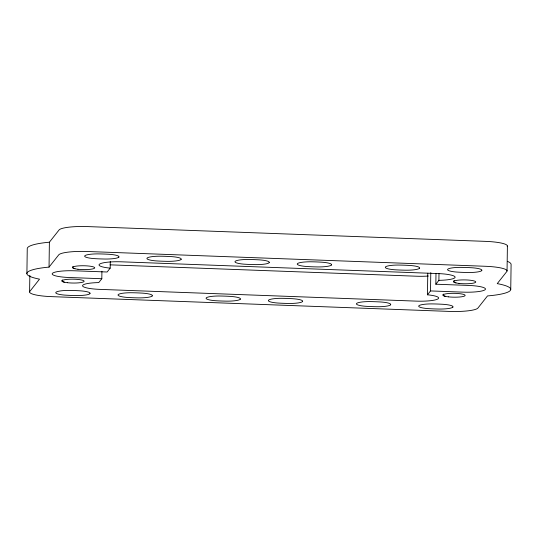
<?xml version="1.0" encoding="UTF-8"?>
<svg xmlns="http://www.w3.org/2000/svg" width="538" height="538" viewBox="0 0 538 538"><rect width="100%" height="100%" fill="white"/><g stroke="black" fill="none" stroke-linecap="round" stroke-linejoin="round"><path stroke-width="0.81" d="M26.9 273.667L27.25 248.764A45.01 7.814 0.8 0 1 49.388 242.208L59.072 229.961A25.286 4.391 0.8 0 1 87.533 226.585L485.518 241.367A25.286 4.391 0.8 0 1 507.173 246.606M29.603 291.966L29.839 275.362M49.039 267.11L58.729 254.864A25.286 4.391 0.8 0 1 87.183 251.488L485.175 266.27A25.286 4.391 0.8 0 1 506.823 271.508L497.24 283.627A45.01 7.814 0.8 0 1 487.515 295.92L477.932 308.039A25.286 4.391 0.8 0 1 449.472 311.415L51.487 296.633A25.286 4.391 0.8 0 1 29.839 291.394L39.523 279.148A45.01 7.814 0.8 0 1 49.039 267.11L49.388 242.208M427.771 273.217L427.468 294.797A19.724 3.423 0.8 0 1 437.791 299.014A19.724 3.423 0.8 0 1 416.251 301.125L99.617 289.363A19.724 3.423 0.8 0 1 82.556 285.812A19.724 3.423 0.8 0 1 98.757 282.591L101.817 278.724L101.917 271.253M101.817 278.724L69.247 277.514A19.724 3.423 0.8 0 1 52.361 273.425A19.724 3.423 0.8 0 1 74.56 270.796L107.129 272.006L110.189 268.139L110.277 261.502M427.468 294.797L430.528 290.93L430.783 272.672M430.528 290.93L463.097 292.141A19.724 3.423 0.8 0 0 485.296 289.511A19.724 3.423 0.8 0 0 468.41 285.422L435.841 284.212L435.988 273.425M435.841 284.212L438.9 280.345L438.988 273.707M507.052 270.937L507.401 246.034M510.75 289.236L511.1 264.333A45.01 7.814 0.8 0 0 507.415 261.34M110.041 264.837L416.6 276.223A19.724 3.423 0.8 0 0 428.322 276.034M110.189 268.139A19.724 3.423 0.8 0 1 99.866 263.929A19.724 3.423 0.8 0 1 121.406 261.811L438.04 273.573A19.724 3.423 0.8 0 1 455.101 277.124A19.724 3.423 0.8 0 1 438.9 280.345M455.989 282.847A11.002 2.831 -6 0 1 454.2 280.486M445.363 296.283A11.002 2.831 -6 0 1 443.399 294.111M64.338 282.127A11.002 2.831 -6 0 1 62.374 279.955M74.964 268.697A11.002 2.831 -6 0 1 73 266.525M481.766 270.574A14.163 2.461 0.8 0 0 469.647 267.642A37.33 6.483 0.8 0 0 459.936 267.366A14.163 2.461 0.8 0 0 447.697 269.309A14.163 2.461 0.8 0 0 456.251 272.026A37.33 6.483 0.8 0 0 465.834 272.463A14.163 2.461 0.8 0 0 481.766 270.574M419.499 268.26A14.163 2.461 0.8 0 0 407.38 265.328A37.33 6.483 0.8 0 0 397.669 265.052A14.163 2.461 0.8 0 0 385.43 266.996A14.163 2.461 0.8 0 0 393.984 269.713A37.33 6.483 0.8 0 0 403.567 270.15A14.163 2.461 0.8 0 0 419.499 268.26M331.442 264.992A14.163 2.461 0.8 0 0 319.316 262.06A37.33 6.483 0.8 0 0 309.612 261.784A14.163 2.461 0.8 0 0 297.366 263.728A14.163 2.461 0.8 0 0 305.927 266.445A37.33 6.483 0.8 0 0 315.503 266.882A14.163 2.461 0.8 0 0 331.442 264.992M269.175 262.678A14.163 2.461 0.8 0 0 257.05 259.746A37.33 6.483 0.8 0 0 247.346 259.471A14.163 2.461 0.8 0 0 235.099 261.414A14.163 2.461 0.8 0 0 243.66 264.131A37.33 6.483 0.8 0 0 253.237 264.568A14.163 2.461 0.8 0 0 269.175 262.678M181.118 259.41A14.163 2.461 0.8 0 0 168.993 256.478A37.33 6.483 0.8 0 0 159.282 256.202A14.163 2.461 0.8 0 0 147.042 258.139A14.163 2.461 0.8 0 0 155.603 260.856A37.33 6.483 0.8 0 0 165.179 261.3A14.163 2.461 0.8 0 0 181.118 259.41M118.851 257.097A14.163 2.461 0.8 0 0 106.726 254.165A37.33 6.483 0.8 0 0 97.015 253.889A14.163 2.461 0.8 0 0 84.775 255.832A14.163 2.461 0.8 0 0 93.336 258.543A37.33 6.483 0.8 0 0 102.913 258.986A14.163 2.461 0.8 0 0 118.851 257.097M452.882 307.111A14.163 2.461 0.8 0 0 440.756 304.178A37.33 6.483 0.8 0 0 431.046 303.903A14.163 2.461 0.8 0 0 418.806 305.84A14.163 2.461 0.8 0 0 427.36 308.556A37.33 6.483 0.8 0 0 436.943 309A14.163 2.461 0.8 0 0 452.882 307.111M390.615 304.797A14.163 2.461 0.8 0 0 378.49 301.865A37.33 6.483 0.8 0 0 368.779 301.589A14.163 2.461 0.8 0 0 356.539 303.526A14.163 2.461 0.8 0 0 365.094 306.243A37.33 6.483 0.8 0 0 374.677 306.687A14.163 2.461 0.8 0 0 390.615 304.797M302.551 301.522A14.163 2.461 0.8 0 0 290.433 298.59A37.33 6.483 0.8 0 0 280.722 298.314A14.163 2.461 0.8 0 0 268.482 300.258A14.163 2.461 0.8 0 0 277.036 302.975A37.33 6.483 0.8 0 0 286.619 303.412A14.163 2.461 0.8 0 0 302.551 301.522M240.284 299.209A14.163 2.461 0.8 0 0 228.166 296.277A37.33 6.483 0.8 0 0 218.455 296.001A14.163 2.461 0.8 0 0 206.215 297.944A14.163 2.461 0.8 0 0 214.77 300.661A37.33 6.483 0.8 0 0 224.353 301.098A14.163 2.461 0.8 0 0 240.284 299.209M152.227 295.94A14.163 2.461 0.8 0 0 140.102 293.008A37.33 6.483 0.8 0 0 130.398 292.733A14.163 2.461 0.8 0 0 118.152 294.676A14.163 2.461 0.8 0 0 126.712 297.393A37.33 6.483 0.8 0 0 136.289 297.83A14.163 2.461 0.8 0 0 152.227 295.94M89.96 293.627A14.163 2.461 0.8 0 0 77.835 290.695A37.33 6.483 0.8 0 0 68.131 290.419A14.163 2.461 0.8 0 0 55.885 292.363A14.163 2.461 0.8 0 0 64.446 295.08A37.33 6.483 0.8 0 0 74.022 295.517A14.163 2.461 0.8 0 0 89.96 293.627M77.976 269.262A11.123 1.93 0.8 0 0 94.749 267.843A11.123 1.93 0.8 0 0 78.158 265.92A11.123 1.93 0.8 0 0 77.976 269.262M67.351 282.699A11.123 1.93 0.8 0 0 84.13 281.28A11.123 1.93 0.8 0 0 67.532 279.35A11.123 1.93 0.8 0 0 67.351 282.699M448.376 296.848A11.123 1.93 0.8 0 0 465.155 295.429A11.123 1.93 0.8 0 0 448.558 293.506A11.123 1.93 0.8 0 0 448.376 296.848M459.001 283.418A11.123 1.93 0.8 0 0 475.774 281.999A11.123 1.93 0.8 0 0 459.183 280.069A11.123 1.93 0.8 0 0 459.001 283.418"/></g></svg>
